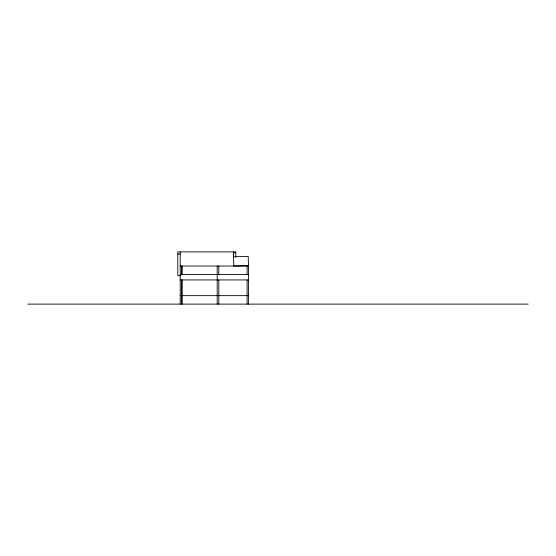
<?xml version="1.0" encoding="UTF-8"?>
<svg xmlns="http://www.w3.org/2000/svg" width="556" height="556" viewBox="0 0 556 556"><rect width="100%" height="100%" fill="white"/><g stroke="black" fill="none" stroke-linecap="round" stroke-linejoin="round"><path stroke-width="0.83" d="M233.527 256.796L248.198 256.358L248.476 265.594L233.798 266.032L233.381 251.889L233.381 256.969M233.381 252.716L235.8 252.716M177.788 254.043L180.207 254.043M180.207 266.032L248.49 266.032L248.49 304.111M180.207 274.497L248.49 274.497M180.207 275.7L177.788 275.7L177.788 251.889L235.8 251.889L235.8 256.99M180.207 279.932L248.49 279.932M180.207 295.653L248.49 295.653M27.8 304.111L528.2 304.111M247.1 266.032L247.1 274.497M247.1 279.932L247.1 304.111M218.807 266.032L218.807 274.497M218.807 279.932L218.807 304.111M217.194 266.032L217.194 304.111M182.201 266.032L182.201 274.497M182.201 279.932L182.201 304.111M181.597 266.032L181.597 274.497M181.597 279.932L181.597 304.111M180.207 251.889L180.207 304.111"/></g></svg>
